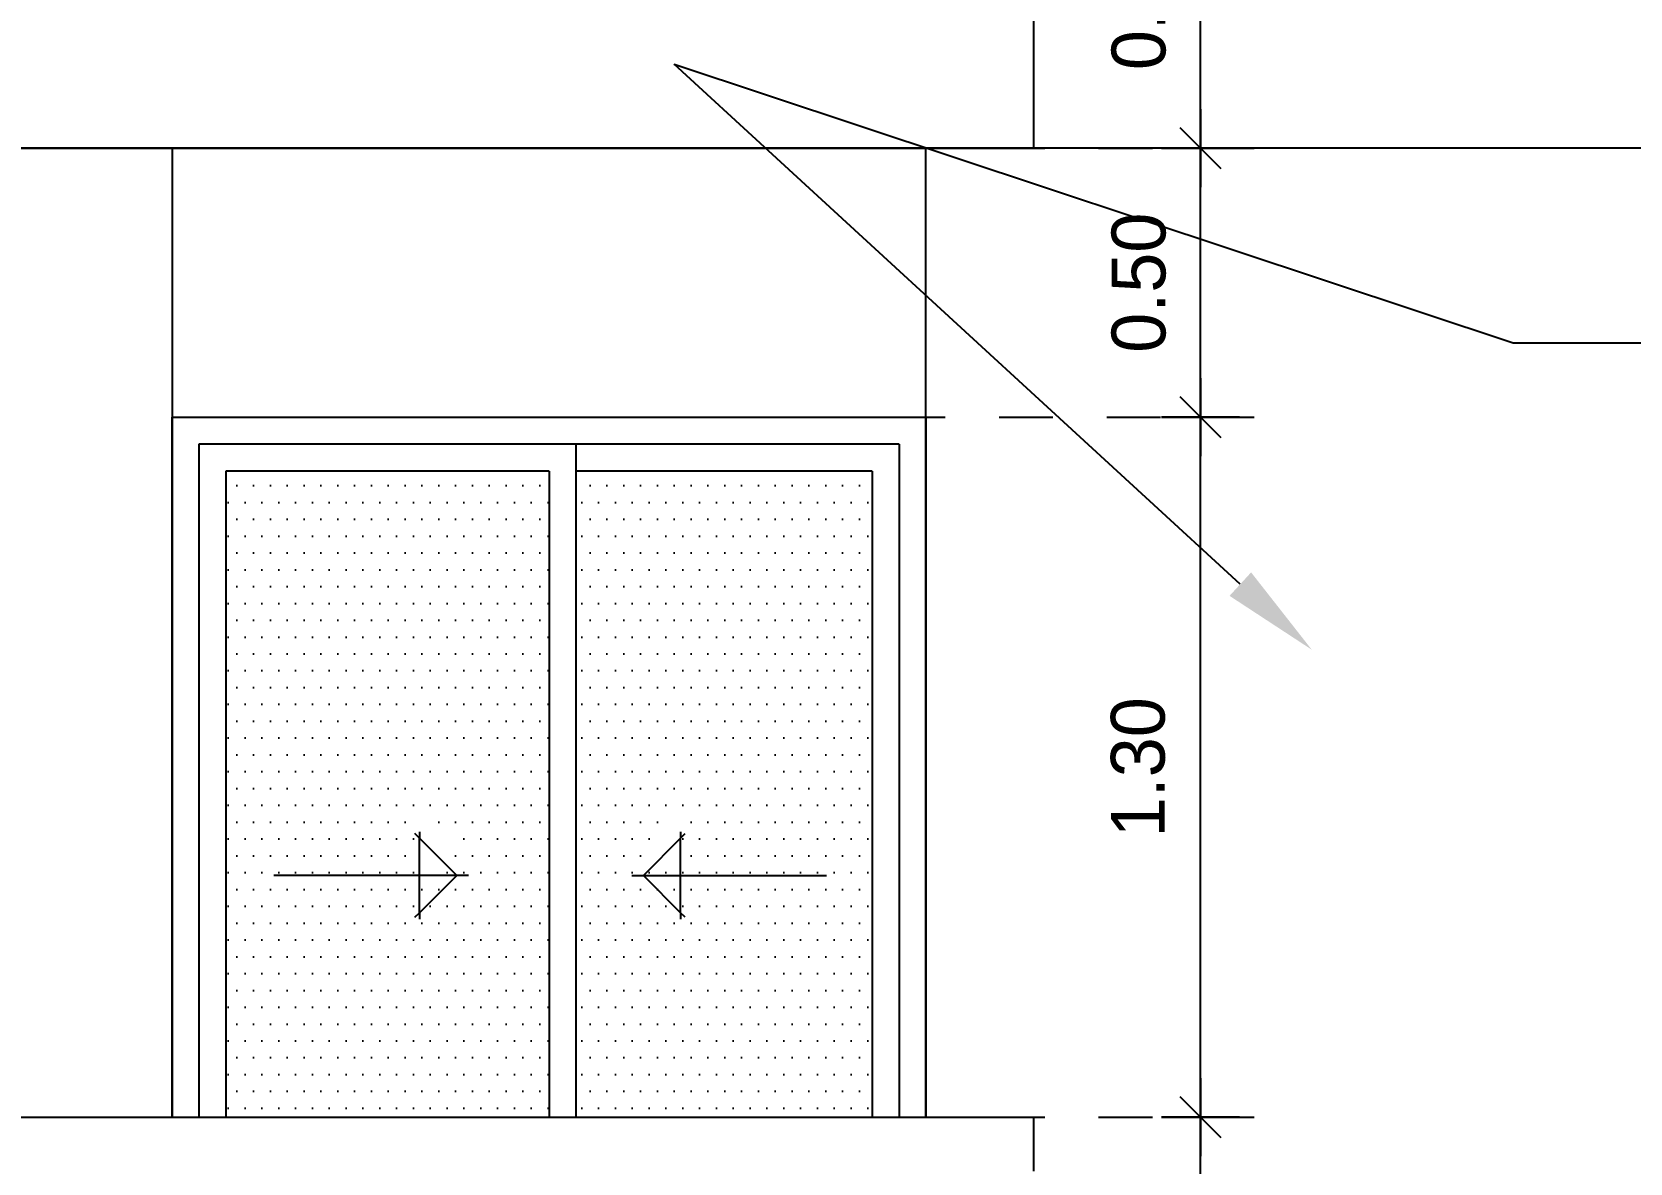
# Model space of a CAD drawing. Extents: x 185 to 567, y -69 to 170.
# Drawn here: x 470.82 to 473.787, y -38.521 to -36.42 of the extents above; entities that cross this region are included whole.
import ezdxf
from ezdxf import colors
from ezdxf.entities.mleader import LeaderData, LeaderLine
from ezdxf.math import Vec2, Vec3

# ---------------------------------------------------------------- set-up
doc = ezdxf.new("R2010")
doc.units = 0
doc.header["$LTSCALE"] = 0.25
doc.header["$MEASUREMENT"] = 0
doc.header["$PDMODE"] = 35
doc.header["$PDSIZE"] = -1
doc.linetypes.add('DOT2', pattern=[0.125, 0, -0.125])
doc.layers.get('0').update_dxf_attribs({"linetype": 'CONTINUOUS'})
doc.layers.get('Defpoints').update_dxf_attribs({"linetype": 'CONTINUOUS'})
for name, color, linetype in [('A-DTNM', 112, 'CONTINUOUS'), ('A-ELV 6', 71, 'CONTINUOUS'), ('A-groves', 8, 'CONTINUOUS'), ('A-IDM', 221, 'CONTINUOUS'), ('A-WIN', 3, 'CONTINUOUS'), ('A-WIN HAT', 125, 'CONTINUOUS')]:
    doc.layers.add(name, color=color, linetype=linetype)
doc.styles.add('XARAB', font='xarab.shx')
doc.dimstyles.new('DIM50', dxfattribs={"dimtxt": 0.1, "dimasz": 0.06, "dimexe": 0.1, "dimexo": 0, "dimgap": 0.05, "dimtad": 1, "dimzin": 3, "dimdsep": 46, "dimtxsty": 'XARAB', "dimblk": 'DTICK', "dimcen": 0.09, "dimclrd": 256, "dimclre": 5, "dimclrt": 3, "dimadec": 0, "dimazin": 3, "dimtfac": 1, "dimtix": 1, "dimtmove": 2, "dimatfit": 0, "dimldrblk": 'DTICK', "dimfxl": 0.15, "dimtolj": 1, "dimtzin": 3, "dimlwd": -3, "dimlwe": -3, "dimarcsym": 0})

# ---------------------------------------------------------------- blocks, each defined once
blk = doc.blocks.new('A$C5D9A0A75')
at = {"color": 8}
for p, q in [((-0.2424, -0.5809), (-0.251, -0.5723)), ((-0.2424, -0.5687), (-0.2424, -0.5809)), ((0.2424, -0.5687), (0.2424, -0.5809)), ((0.2424, -0.5809), (0.251, -0.5723)), ((-0.1517, -0.65), (-0.1733, -0.65)), ((0.1517, -0.65), (0.1733, -0.65)), ((-0.251, -0.7277), (-0.2424, -0.7191)), ((-0.2424, -0.7191), (-0.2424, -0.7313)), ((0.2424, -0.7191), (0.2424, -0.7313)), ((0.251, -0.7277), (0.2424, -0.7191))]:
    blk.add_line(p, q, dxfattribs=at)
for p, q in [((-0.1733, -0.65), (-0.5132, -0.65)), ((0.1733, -0.65), (0.5132, -0.65))]:
    blk.add_line(p, q)
at = {"elevation": 0}
for points in [[(-0.2424, -0.5809), (-0.1733, -0.65), (-0.2424, -0.7191), (-0.2424, -0.5809)], [(0.2424, -0.5809), (0.1733, -0.65), (0.2424, -0.7191), (0.2424, -0.5809)]]:
    blk.add_lwpolyline(points, dxfattribs=at)
blk = doc.blocks.new('A$C1E3E3395')
at = {"layer": 'A-WIN HAT'}
h = blk.add_hatch(dxfattribs=at)
h.set_pattern_fill('DOTS', color=256, scale=0.5, style=0)
h.set_pattern_definition([(7e-15, (0.3, 0.55), (0.015625, 0.03125), [0, -0.03125])])
h.paths.add_polyline_path([(1.5, 2.4), (0.9, 2.4), (0.9, 1.2), (1.5, 1.2)])
h.paths.add_polyline_path([(1.1424, 1.7702), (1.1424, 1.6321), (1.0733, 1.7011)], flags=16)
h.paths.add_polyline_path([(0.85, 2.4), (0.3, 2.4), (0.3, 1.2), (0.85, 1.2)])
h.paths.add_polyline_path([(0.6576, 1.7702), (0.7267, 1.7011), (0.6576, 1.6321)], flags=16)
h.paths.add_polyline_path([(1.5, 1.1), (0.9, 1.1), (0.9, 0.55), (1.5, 0.55)])
h.paths.add_polyline_path([(0.85, 1.1), (0.3, 1.1), (0.3, 0.55), (0.85, 0.55)])
for p, q in [((0, 1.1, 0), (0, 1.2, 0)), ((3.72, 1.2, 0), (0, 1.2, 0)), ((0, 1.1, 0), (0, 1.2, 0)), ((0, 0, 0), (0, 0.55, 0)), ((3.72, 0, 0), (0, 0, 0))]:
    blk.add_line(p, q)
at = {"elevation": 0}
blk.add_lwpolyline([(0.2, 1.2), (0.2, 2.9999), (1.6, 2.9999), (1.6, 1.2)], dxfattribs=at)
at = {"layer": 'A-WIN'}
for p, q in [((0.2, 2.5, 0), (0.2, 1.2, 0)), ((1.6, 2.5, 0), (0.2, 2.5, 0)), ((0.2, 1.2, 0), (0.2, 2.5, 0)), ((1.6, 2.5, 0), (1.6, 1.2, 0)), ((1.6, 1.2, 0), (1.6, 2.5, 0)), ((0.25, 2.45, 0), (0.25, 1.2, 0)), ((0.25, 2.45, 0), (1.55, 2.45, 0)), ((0.85, 2.45, 0), (0.85, 1.2, 0)), ((1.55, 2.45, 0), (1.55, 1.2, 0)), ((0.3, 2.4, 0), (0.3, 1.2, 0)), ((0.3, 2.4, 0), (0.85, 2.4, 0)), ((0.9, 2.4, 0), (0.9, 1.2, 0)), ((0.9, 2.4, 0), (1.5, 2.4, 0)), ((1.5, 2.4, 0), (1.5, 1.2, 0))]:
    blk.add_line(p, q, dxfattribs=at)
blk.add_blockref('A$C5D9A0A75', (0.898, 2.299, 0), dxfattribs=at)
blk = doc.blocks.new('DTICK')
for p, q in [((0, 1.207), (0, -1.207)), ((-1.207, 0), (1.207, 0))]:
    blk.add_line(p, q)
at = {"color": 3}
blk.add_line((-0.629, -0.629), (0.629, 0.629), dxfattribs=at)
blk = doc.blocks.new('*D1671')
at = {"layer": 'A-IDM', "color": 5, "linetype": 'DOT2', "lineweight": -3, "transparency": 16777216}
for p, q in [((472.6004, -38.4356), (473.0892, -38.4356)), ((472.6004, -39.0856), (473.0892, -39.0856))]:
    blk.add_line(p, q, dxfattribs=at)
at = {"layer": 'A-IDM', "lineweight": -3, "transparency": 16777216}
blk.add_line((472.9892, -39.0256), (472.9892, -38.4956), dxfattribs=at)
at = {"layer": 'Defpoints', "color": 0, "transparency": 16777216}
for p in [(472.6004, -38.4356, 0), (472.9892, -38.4356), (472.6004, -39.0856, 0)]:
    blk.add_point(p, dxfattribs=at)
at = {"layer": 'A-IDM', "lineweight": -3, "transparency": 16777216, "xscale": 0.06, "yscale": 0.06, "zscale": 0.06}
for p, rotation in [((472.9892, -38.4356), 90), ((472.9892, -39.0856), 270)]:
    blk.add_blockref('DTICK', p, dxfattribs=dict(at, rotation=rotation))
at = {"layer": 'A-IDM', "color": 3, "transparency": 16777216, "insert": (472.8736, -38.7606), "char_height": 0.1, "attachment_point": 5, "rotation": 90, "style": 'XARAB'}
blk.add_mtext('\\A1;0.65', dxfattribs=at)
blk = doc.blocks.new('*D1672')
at = {"layer": 'A-IDM', "color": 5, "linetype": 'DOT2', "lineweight": -3, "transparency": 16777216}
for p, q in [((472.4154, -37.1356), (473.0892, -37.1356)), ((472.6004, -38.4356), (473.0892, -38.4356))]:
    blk.add_line(p, q, dxfattribs=at)
at = {"layer": 'A-IDM', "lineweight": -3, "transparency": 16777216}
blk.add_line((472.9892, -38.3756), (472.9892, -37.1956), dxfattribs=at)
at = {"layer": 'Defpoints', "color": 0, "transparency": 16777216}
for p in [(472.4154, -37.1356, 0), (472.9892, -37.1356), (472.6004, -38.4356, 0)]:
    blk.add_point(p, dxfattribs=at)
at = {"layer": 'A-IDM', "lineweight": -3, "transparency": 16777216, "xscale": 0.06, "yscale": 0.06, "zscale": 0.06}
for p, rotation in [((472.9892, -37.1356), 90), ((472.9892, -38.4356), 270)]:
    blk.add_blockref('DTICK', p, dxfattribs=dict(at, rotation=rotation))
at = {"layer": 'A-IDM', "color": 3, "transparency": 16777216, "insert": (472.8738, -37.7856), "char_height": 0.1, "attachment_point": 5, "rotation": 90, "style": 'XARAB'}
blk.add_mtext('\\A1;1.30', dxfattribs=at)
blk = doc.blocks.new('*D1673')
at = {"layer": 'A-IDM', "color": 5, "linetype": 'DOT2', "lineweight": -3, "transparency": 16777216}
for p, q in [((472.6004, -36.0856), (473.0892, -36.0856)), ((472.6004, -36.6356), (473.0892, -36.6356))]:
    blk.add_line(p, q, dxfattribs=at)
at = {"layer": 'A-IDM', "lineweight": -3, "transparency": 16777216}
blk.add_line((472.9892, -36.5756), (472.9892, -36.1456), dxfattribs=at)
at = {"layer": 'Defpoints', "color": 0, "transparency": 16777216}
for p in [(472.6004, -36.0856, 0), (472.9892, -36.0856), (472.6004, -36.6356, 0)]:
    blk.add_point(p, dxfattribs=at)
at = {"layer": 'A-IDM', "lineweight": -3, "transparency": 16777216, "xscale": 0.06, "yscale": 0.06, "zscale": 0.06}
for p, rotation in [((472.9892, -36.0856), 90), ((472.9892, -36.6356), 270)]:
    blk.add_blockref('DTICK', p, dxfattribs=dict(at, rotation=rotation))
at = {"layer": 'A-IDM', "color": 3, "transparency": 16777216, "insert": (472.8751, -36.3606), "char_height": 0.1, "attachment_point": 5, "rotation": 90, "style": 'XARAB'}
blk.add_mtext('\\A1;0.55', dxfattribs=at)
blk = doc.blocks.new('*D1706')
at = {"layer": 'A-IDM', "color": 5, "linetype": 'DOT2', "lineweight": -3, "transparency": 16777216}
for p, q in [((472.6004, -36.6356), (473.0892, -36.6356)), ((472.4154, -37.1356), (473.0892, -37.1356))]:
    blk.add_line(p, q, dxfattribs=at)
at = {"layer": 'A-IDM', "lineweight": -3, "transparency": 16777216}
blk.add_line((472.9892, -37.0756), (472.9892, -36.6956), dxfattribs=at)
at = {"layer": 'Defpoints', "color": 0, "transparency": 16777216}
for p in [(472.6004, -36.6356, 0), (472.9892, -36.6356), (472.4154, -37.1356, 0)]:
    blk.add_point(p, dxfattribs=at)
at = {"layer": 'A-IDM', "lineweight": -3, "transparency": 16777216, "xscale": 0.06, "yscale": 0.06, "zscale": 0.06}
for p, rotation in [((472.9892, -36.6356), 90), ((472.9892, -37.1356), 270)]:
    blk.add_blockref('DTICK', p, dxfattribs=dict(at, rotation=rotation))
at = {"layer": 'A-IDM', "color": 3, "transparency": 16777216, "insert": (472.8751, -36.8856), "char_height": 0.1, "attachment_point": 5, "rotation": 90, "style": 'XARAB'}
blk.add_mtext('\\A1;0.50', dxfattribs=at)

msp = doc.modelspace()

# ---------------------------------------------------------------- linework, layer by layer
at = {"layer": 'A-groves'}
msp.add_line((478.8198, -36.6357, 0), (464.8598, -36.6357, 0), dxfattribs=at)

# ---------------------------------------------------------------- block references
at = {"layer": 'A-ELV 6', "xscale": -1}
for p in [(472.6798, -36.6356, 0), (472.6798, -39.6356, 0)]:
    msp.add_blockref('A$C1E3E3395', p, dxfattribs=at)

# ---------------------------------------------------------------- dimensions: what is measured, and where the dimension line sits
at = {"layer": 'A-IDM'}
for base, p1, p2, picture, middle in [((472.9892, -36.0856, 0), (472.6004, -36.6356, 0), (472.6004, -36.0856, 0), '*D1673', (472.8751, -36.3606, 0)), ((472.9892, -36.6356, 0), (472.4154, -37.1356, 0), (472.6004, -36.6356, 0), '*D1706', (472.8751, -36.8856, 0)), ((472.9892, -37.1356, 0), (472.6004, -38.4356, 0), (472.4154, -37.1356, 0), '*D1672', (472.8738, -37.7856, 0)), ((472.9892, -38.4356, 0), (472.6004, -39.0856, 0), (472.6004, -38.4356, 0), '*D1671', (472.8736, -38.7606, 0))]:
    dim = msp.add_linear_dim(base=base, p1=p1, p2=p2, angle=90, dimstyle='DIM50', override={"dimfxl": 0.15}, dxfattribs=at)
    dim.commit()
    dim.dimension.update_dxf_attribs({"geometry": picture, "text_midpoint": middle})

# ---------------------------------------------------------------- leaders
at = {"layer": 'A-DTNM'}
ml = msp.add_multileader_mtext('Standard', dxfattribs=at)
ml.set_content('', color=256)
ml.set_leader_properties()
ml.build(insert=Vec2(0, 0))
ml.multileader.update_dxf_attribs({"text_right_attachment_type": 6, "dogleg_length": 0.36, "arrow_head_size": 0.18})
ctx = ml.context
ctx.base_point, ctx.char_height, ctx.arrow_head_size, ctx.landing_gap_size, ctx.plane_origin = Vec3(477.4009, -36.9971, 0), 0.18, 0.18, 0.09, Vec3(472.5006, -37.5672, 0)
ctx.right_attachment = 6
notes = []
notes.append((ctx, [(0, (1, 1, 0), (473.5703, -36.9971, 0), (1, 0), 3.8307, [(1, [(473.196, -37.5672, 0), (472.0122, -36.4798, 0)], 0, [])])]))
ctx.mtext.insert, ctx.mtext.flow_direction = Vec3(477.4909, -36.9071, 0), 5
for ctx, leaders in notes:
    for number, flags, end, landing, length, lines in leaders:
        leader = LeaderData()
        leader.index, (leader.has_last_leader_line, leader.has_dogleg_vector, leader.attachment_direction) = number, flags
        leader.last_leader_point, leader.dogleg_vector, leader.dogleg_length = Vec3(end), Vec3(landing), length
        for number, points, colour, breaks in lines:
            line = LeaderLine()
            line.index, line.vertices, line.color, line.breaks = number, Vec3.list(points), colors.encode_raw_color(colour), breaks
            leader.lines.append(line)
        ctx.leaders.append(leader)

doc.saveas('drawing.dxf')
